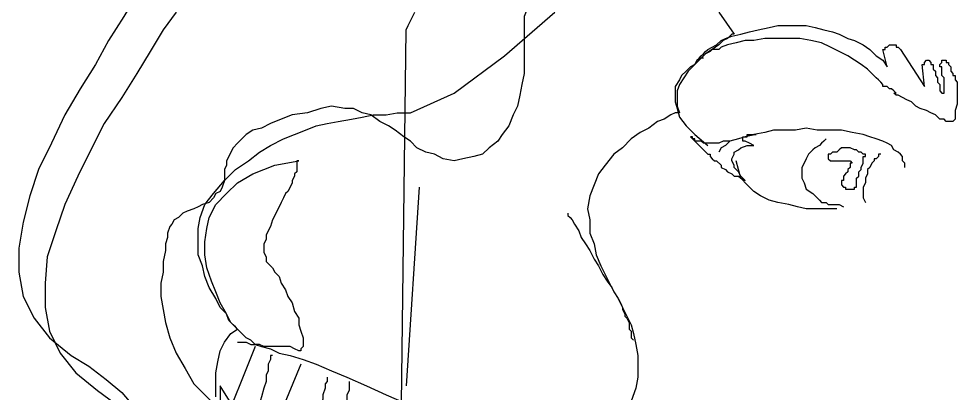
# Model space of a CAD drawing. Extents: x 137.56 to 138.39, y 55.88 to 57.64.
# Drawn here: x 137.932 to 138.0952, y 57.4646 to 57.5298 of the extents above; entities that cross this region are included whole.
import ezdxf

# ---------------------------------------------------------------- set-up
doc = ezdxf.new("R2010")
doc.units = 0
doc.layers.get('0').update_dxf_attribs({"linetype": 'CONTINUOUS'})

msp = doc.modelspace()

# ---------------------------------------------------------------- linework, layer by layer
at = {"linetype": 'CONTINUOUS'}
for points in [[(138.03816, 57.54541), (138.03702, 57.54504), (138.03626, 57.54465), (138.03512, 57.5439), (138.03359, 57.54314), (138.03207, 57.54237), (138.03055, 57.54124), (138.02865, 57.5401), (138.02712, 57.53894), (138.0256, 57.53781), (138.02408, 57.53628), (138.02293, 57.53477), (138.02142, 57.53324), (138.02065, 57.5321), (138.01989, 57.5302), (138.01989, 57.52867), (138.01989, 57.52716)], [(137.95483, 57.53704), (137.95255, 57.534), (137.95026, 57.5302), (137.94759, 57.52601), (137.94532, 57.52183), (137.94265, 57.51764), (137.93999, 57.51307), (137.93771, 57.50813), (137.93542, 57.50356), (137.93391, 57.49899), (137.93275, 57.49442), (137.93199, 57.48986), (137.93199, 57.48568), (137.93275, 57.48149), (137.93466, 57.47768), (137.93732, 57.47427), (137.94113, 57.47121)], [(137.95939, 57.53096), (137.95712, 57.52791), (137.95483, 57.5241), (137.95255, 57.5203), (137.94989, 57.51612), (137.94683, 57.51156), (137.94455, 57.50699), (137.94228, 57.50242), (137.93999, 57.49748), (137.93846, 57.49291), (137.93695, 57.48835), (137.93656, 57.48378), (137.93656, 57.47958), (137.93732, 57.47541), (137.93922, 57.4716), (137.94189, 57.46817), (137.94569, 57.46513)], [(137.96624, 57.464), (137.96624, 57.46627), (137.96624, 57.46817), (137.96663, 57.47008), (137.967, 57.47198), (137.96776, 57.47351), (137.9689, 57.47502), (137.97004, 57.47578), (137.96967, 57.47617), (137.96929, 57.47655), (137.96853, 57.47731), (137.96814, 57.47845), (137.967, 57.47958), (137.96624, 57.48111), (137.9651, 57.48301), (137.96434, 57.48492), (137.96396, 57.48682), (137.9632, 57.48872), (137.9632, 57.49101), (137.9632, 57.49329), (137.96357, 57.49519), (137.96434, 57.49748), (137.96586, 57.49938), (137.96776, 57.50166), (137.96967, 57.50356), (137.97196, 57.50509), (137.97386, 57.5066), (137.97576, 57.50775), (137.97804, 57.50889), (137.97994, 57.50965), (137.98184, 57.51042), (137.98374, 57.51117), (137.98564, 57.51156), (137.98755, 57.51193), (137.98984, 57.51232), (137.99174, 57.51269), (137.99364, 57.51307), (137.99592, 57.51307), (137.99782, 57.51346), (138.00011, 57.51346), (138.00772, 57.51689), (138.01646, 57.52336), (138.02522, 57.53096)], [(137.99858, 57.46284), (137.99935, 57.52791), (137.99972, 57.52867), (138.00087, 57.53096)], [(138.05376, 57.53096), (138.05643, 57.52716), (138.05643, 57.52716), (138.05604, 57.52716), (138.05528, 57.5264), (138.05451, 57.52601), (138.05376, 57.52526), (138.05261, 57.52449), (138.05147, 57.52373), (138.05033, 57.52259), (138.04957, 57.52183), (138.04843, 57.52069), (138.04767, 57.51954), (138.04691, 57.5184), (138.04653, 57.51726), (138.04653, 57.51612), (138.04653, 57.5146), (138.04691, 57.51346), (138.04691, 57.51346), (138.04614, 57.51346), (138.04539, 57.51307), (138.04424, 57.51232), (138.0431, 57.51193), (138.04159, 57.51079), (138.04006, 57.51003), (138.03853, 57.50889), (138.03702, 57.50736), (138.03549, 57.50622), (138.03397, 57.50432), (138.03283, 57.5028), (138.03207, 57.50089), (138.0313, 57.49899), (138.03093, 57.49672), (138.0313, 57.49481), (138.0313, 57.49252), (138.03207, 57.49062), (138.03245, 57.48872), (138.03322, 57.48682), (138.03397, 57.48531), (138.03473, 57.48378), (138.03549, 57.48225), (138.03626, 57.48111), (138.03702, 57.47958), (138.03777, 57.47807), (138.03853, 57.47655), (138.03892, 57.47502), (138.0393, 57.47312), (138.03967, 57.47121), (138.03967, 57.4697), (138.03967, 57.46741), (138.0393, 57.46551), (138.03853, 57.46323)], [(138.08534, 57.52449), (138.08952, 57.51802), (138.08915, 57.52183), (138.08915, 57.52183), (138.08915, 57.52183), (138.08952, 57.52183), (138.08952, 57.5222), (138.08952, 57.5222), (138.08952, 57.5222), (138.08991, 57.52259), (138.08991, 57.52259), (138.08991, 57.52259), (138.08991, 57.52259), (138.09029, 57.52259), (138.09029, 57.52259), (138.09066, 57.5222), (138.09066, 57.52183), (138.09105, 57.52183), (138.09105, 57.52144), (138.09105, 57.52106), (138.09142, 57.52069), (138.09142, 57.5203), (138.09142, 57.51993), (138.09181, 57.51954), (138.09181, 57.51916), (138.09181, 57.51879), (138.09219, 57.5184), (138.09219, 57.51802), (138.09219, 57.51764), (138.09219, 57.51764), (138.09219, 57.51726), (138.09219, 57.51726), (138.09219, 57.51726), (138.09256, 57.51689), (138.09295, 57.51689), (138.09295, 57.51689), (138.09295, 57.51689), (138.09295, 57.51726), (138.09295, 57.51764), (138.09295, 57.51764), (138.09295, 57.51802), (138.09295, 57.5184), (138.09295, 57.51879), (138.09295, 57.51916), (138.09295, 57.51954), (138.09256, 57.51993), (138.09256, 57.5203), (138.09256, 57.52069), (138.09256, 57.52106), (138.09256, 57.52106), (138.09256, 57.52144), (138.09219, 57.52144), (138.09219, 57.52183), (138.09219, 57.52183), (138.09219, 57.52183), (138.09256, 57.5222), (138.09256, 57.5222), (138.09256, 57.52259), (138.09295, 57.52259), (138.09295, 57.52259), (138.09295, 57.52259), (138.09295, 57.52259), (138.09333, 57.52259), (138.09333, 57.5222), (138.09372, 57.5222), (138.09372, 57.52183), (138.09409, 57.52144), (138.09409, 57.52106), (138.09409, 57.52069), (138.09448, 57.5203), (138.09448, 57.51993), (138.09485, 57.51993), (138.09485, 57.51954), (138.09485, 57.51916), (138.09523, 57.51879), (138.09523, 57.5184), (138.09523, 57.51802), (138.09523, 57.51764), (138.09523, 57.51689), (138.09523, 57.51573), (138.09523, 57.51497), (138.09485, 57.51383), (138.09485, 57.51232), (138.09448, 57.51193), (138.09409, 57.51193), (138.09372, 57.51193), (138.09333, 57.51193), (138.09295, 57.51232), (138.09219, 57.51232), (138.09142, 57.51307), (138.09066, 57.51346), (138.08991, 57.51383), (138.08876, 57.51422), (138.08801, 57.5146), (138.08725, 57.51536), (138.08648, 57.51573), (138.08572, 57.51612), (138.08496, 57.5165), (138.08458, 57.5165), (138.08419, 57.51689), (138.08419, 57.51689), (138.08419, 57.51689), (138.08458, 57.51689), (138.08458, 57.51689), (138.08419, 57.51726), (138.08419, 57.51726), (138.08419, 57.51726), (138.08382, 57.51764), (138.08344, 57.51764), (138.08305, 57.51802), (138.08229, 57.51802), (138.08229, 57.5184), (138.08192, 57.51879), (138.08154, 57.51916), (138.08115, 57.51954), (138.08039, 57.5203), (138.07964, 57.52106), (138.07849, 57.52183), (138.07735, 57.52259), (138.07621, 57.52336), (138.07468, 57.5241), (138.07317, 57.52487), (138.07164, 57.52563), (138.06974, 57.52601), (138.06784, 57.5264), (138.06594, 57.5264), (138.06365, 57.5264), (138.06174, 57.5264), (138.05984, 57.52601), (138.05833, 57.52601), (138.0568, 57.52563), (138.05528, 57.52526), (138.05414, 57.52487), (138.05376, 57.52449), (138.05261, 57.52449), (138.05224, 57.5241), (138.05147, 57.52373), (138.0511, 57.52336), (138.05071, 57.52297), (138.05033, 57.52297), (138.05033, 57.52259), (138.04996, 57.52259), (138.04996, 57.52259), (138.04996, 57.52259), (138.04996, 57.52259), (138.05033, 57.52297), (138.05033, 57.52297), (138.05071, 57.52336), (138.0511, 57.52373), (138.05147, 57.5241), (138.05186, 57.52449), (138.05261, 57.52487), (138.05337, 57.52526), (138.05414, 57.52601), (138.0549, 57.5264), (138.05604, 57.52677), (138.05757, 57.52716), (138.05908, 57.52753), (138.06061, 57.52791), (138.06251, 57.5283), (138.06404, 57.52867), (138.06594, 57.52867), (138.06745, 57.52867), (138.06898, 57.52867), (138.0705, 57.5283), (138.07202, 57.52791), (138.07354, 57.52753), (138.07468, 57.52716), (138.07621, 57.5264), (138.07735, 57.52601), (138.07888, 57.52526), (138.08001, 57.52449), (138.08115, 57.52336), (138.08229, 57.52259), (138.08305, 57.52144), (138.08229, 57.52449), (138.08229, 57.52449), (138.08268, 57.52449), (138.08268, 57.52449), (138.08268, 57.52487), (138.08305, 57.52487), (138.08305, 57.52487), (138.08305, 57.52487), (138.08344, 57.52526), (138.08382, 57.52526), (138.08382, 57.52526), (138.08419, 57.52526), (138.08458, 57.52526), (138.08458, 57.52487), (138.08496, 57.52487), (138.08534, 57.52449)], [(138.01989, 57.52716), (138.01989, 57.52563), (138.01989, 57.52373), (138.01989, 57.5222), (138.01989, 57.5203), (138.01952, 57.5184), (138.01913, 57.5165), (138.01875, 57.5146), (138.01799, 57.51307), (138.01723, 57.51117), (138.01609, 57.50965), (138.01532, 57.50852), (138.01381, 57.50736), (138.01266, 57.50622), (138.01115, 57.50585), (138.00924, 57.50546), (138.00772, 57.50509)], [(138.0511, 57.52297), (138.0511, 57.52297), (138.05071, 57.52297), (138.04996, 57.52259), (138.04957, 57.52183), (138.04881, 57.52144), (138.04806, 57.52069), (138.04729, 57.51993), (138.04691, 57.51916), (138.04614, 57.51802), (138.04614, 57.51689), (138.04614, 57.51536), (138.04653, 57.51422), (138.04691, 57.51269), (138.04806, 57.51117), (138.04957, 57.50965), (138.05186, 57.50775)], [(137.98223, 57.51346), (137.97956, 57.51307), (137.97766, 57.51232), (137.97576, 57.51156), (137.97423, 57.51079), (137.97271, 57.51042), (137.97157, 57.50965), (137.9708, 57.50889), (137.97004, 57.50813), (137.96929, 57.50736), (137.9689, 57.5066), (137.96853, 57.50585), (137.96814, 57.50509), (137.96814, 57.50432), (137.96776, 57.50356), (137.96776, 57.50242), (137.96776, 57.50166)], [(138.00772, 57.50509), (138.00581, 57.50546), (138.00429, 57.50622), (138.00278, 57.5066), (138.00125, 57.50736), (138.00011, 57.50852), (137.99897, 57.50926), (137.99744, 57.51042), (137.99631, 57.51117), (137.99478, 57.51193), (137.99325, 57.51307), (137.99174, 57.51346), (137.99021, 57.51422), (137.9887, 57.51422), (137.98641, 57.5146), (137.98451, 57.51422), (137.98223, 57.51346)], [(138.07888, 57.50965), (138.07697, 57.51003), (138.07507, 57.51042), (138.07317, 57.51042), (138.07088, 57.51042), (138.06898, 57.51079), (138.06708, 57.51042), (138.06517, 57.51042), (138.06327, 57.51042), (138.06174, 57.51003), (138.05984, 57.50965), (138.05833, 57.50926), (138.05718, 57.50889), (138.05567, 57.50852), (138.0549, 57.50775), (138.05414, 57.50736), (138.05376, 57.5066)], [(138.05984, 57.50775), (138.05908, 57.50813), (138.05833, 57.50852), (138.05794, 57.50852), (138.05794, 57.50889), (138.05794, 57.50889), (138.05794, 57.50926), (138.05794, 57.50926), (138.05833, 57.50926), (138.0587, 57.50926), (138.0587, 57.50965), (138.05908, 57.50965), (138.05947, 57.50965), (138.05984, 57.50965), (138.05984, 57.50965), (138.06023, 57.50965), (138.06023, 57.50965), (138.05833, 57.50926), (138.05718, 57.50889), (138.05567, 57.50852), (138.05451, 57.50852), (138.05376, 57.50813), (138.05261, 57.50813), (138.05186, 57.50813), (138.0511, 57.50813), (138.05071, 57.50852), (138.04996, 57.50852), (138.04957, 57.50852), (138.04957, 57.50889), (138.0492, 57.50889), (138.0492, 57.50926), (138.04881, 57.50926), (138.05186, 57.50622), (138.05186, 57.50622), (138.05224, 57.50622), (138.05224, 57.50585), (138.05261, 57.50546), (138.053, 57.50509), (138.05337, 57.50509), (138.05414, 57.50432), (138.05414, 57.50395), (138.0549, 57.50356), (138.05528, 57.50318), (138.05604, 57.5028), (138.05643, 57.50242), (138.05718, 57.50242), (138.05757, 57.50205), (138.05833, 57.50166), (138.05794, 57.50205), (138.05794, 57.50205), (138.05757, 57.50242), (138.05757, 57.50242), (138.05718, 57.50318), (138.0568, 57.50356), (138.05643, 57.50395), (138.05643, 57.50432), (138.05604, 57.50509), (138.05604, 57.50546), (138.05643, 57.50622), (138.05643, 57.5066), (138.05718, 57.50699), (138.05757, 57.50736), (138.0587, 57.50775), (138.05984, 57.50775)], [(138.07241, 57.50889), (138.07241, 57.50889), (138.07202, 57.50852), (138.07164, 57.50813), (138.07127, 57.50775), (138.0705, 57.50736), (138.07012, 57.50699), (138.06935, 57.50622), (138.06898, 57.50546), (138.0686, 57.5047), (138.06821, 57.50395), (138.06821, 57.50318), (138.06821, 57.50205), (138.0686, 57.50128), (138.06898, 57.50014), (138.07012, 57.49938), (138.07127, 57.49823)], [(138.08611, 57.50395), (138.08611, 57.50395), (138.08611, 57.50432), (138.08611, 57.50432), (138.08611, 57.5047), (138.08572, 57.50509), (138.08572, 57.50546), (138.08572, 57.50585), (138.08534, 57.50622), (138.08496, 57.5066), (138.08419, 57.50699), (138.08382, 57.50775), (138.08305, 57.50813), (138.08229, 57.50852), (138.08115, 57.50889), (138.08001, 57.50926), (138.07888, 57.50965)], [(138.07431, 57.5066), (138.07431, 57.5066), (138.07431, 57.5066), (138.07392, 57.5066), (138.07392, 57.5066), (138.07354, 57.5066), (138.07354, 57.5066), (138.07317, 57.50622), (138.07317, 57.50622), (138.07317, 57.50622), (138.07278, 57.50622), (138.07278, 57.50622), (138.07278, 57.50585), (138.07278, 57.50585), (138.07278, 57.50546), (138.07278, 57.50546), (138.07317, 57.50509), (138.07317, 57.50509), (138.07354, 57.50509), (138.07392, 57.50509), (138.07431, 57.50509), (138.07468, 57.50509), (138.07507, 57.50509), (138.07507, 57.50509), (138.07545, 57.50509), (138.07582, 57.50509), (138.07582, 57.50509), (138.07621, 57.50509), (138.07621, 57.50509), (138.07658, 57.50509), (138.07658, 57.50509), (138.07658, 57.50509), (138.07697, 57.5047), (138.07658, 57.5047), (138.07658, 57.50432), (138.07658, 57.50395), (138.07658, 57.50395), (138.07621, 57.50356), (138.07621, 57.50318), (138.07582, 57.5028), (138.07582, 57.5028), (138.07545, 57.50242), (138.07545, 57.50205), (138.07545, 57.50166), (138.07507, 57.50166), (138.07507, 57.50128), (138.07507, 57.50089), (138.07507, 57.50089), (138.07545, 57.50052), (138.07545, 57.50052), (138.07582, 57.50052), (138.07582, 57.50014), (138.07582, 57.50014), (138.07621, 57.50014), (138.07658, 57.50014), (138.07658, 57.50014), (138.07697, 57.50014), (138.07697, 57.50014), (138.07697, 57.50014), (138.07735, 57.50014), (138.07735, 57.50014), (138.07735, 57.50014), (138.07735, 57.50052), (138.07772, 57.50052), (138.07772, 57.50052), (138.07772, 57.50089), (138.07772, 57.50166), (138.07772, 57.50205), (138.07811, 57.50242), (138.07811, 57.5028), (138.07811, 57.50318), (138.07849, 57.50356), (138.07849, 57.50395), (138.07888, 57.5047), (138.07888, 57.50509), (138.07888, 57.50509), (138.07888, 57.50546), (138.07888, 57.50585), (138.07925, 57.50585), (138.07925, 57.50622), (138.07925, 57.50622), (138.07925, 57.50622), (138.07888, 57.50622), (138.07888, 57.50622), (138.07888, 57.50622), (138.07849, 57.5066), (138.07811, 57.5066), (138.07772, 57.50699), (138.07735, 57.50699), (138.07735, 57.50699), (138.07658, 57.50736), (138.07621, 57.50736), (138.07582, 57.50736), (138.07545, 57.50736), (138.07507, 57.50736), (138.07468, 57.50699), (138.07431, 57.5066)], [(138.08192, 57.50622), (138.08154, 57.50622), (138.08154, 57.50585), (138.08154, 57.50585), (138.08115, 57.50546), (138.08078, 57.50546), (138.08078, 57.50509), (138.08039, 57.5047), (138.08001, 57.50395), (138.07964, 57.50356), (138.07964, 57.5028), (138.07925, 57.50205), (138.07925, 57.50128), (138.07888, 57.50052), (138.07888, 57.49976), (138.07888, 57.49862), (138.07925, 57.49785)], [(137.9807, 57.50509), (137.98033, 57.50509), (137.98033, 57.50509), (137.98033, 57.50509), (137.98033, 57.5047), (137.98033, 57.50432), (137.98033, 57.50432), (137.98033, 57.50356), (137.98033, 57.50318), (137.97994, 57.5028), (137.97994, 57.50242), (137.97956, 57.50166), (137.97956, 57.50128), (137.97918, 57.50052), (137.9788, 57.49976), (137.97841, 57.49938), (137.97804, 57.49862), (137.97766, 57.49785), (137.97727, 57.49709), (137.9769, 57.49633), (137.97651, 57.49558), (137.97614, 57.49481), (137.97576, 57.49368), (137.97537, 57.49291), (137.975, 57.49215), (137.975, 57.49138), (137.97461, 57.49062), (137.97461, 57.48986), (137.97461, 57.48911), (137.975, 57.48835), (137.975, 57.48758), (137.97537, 57.48721), (137.97614, 57.48644), (137.97651, 57.48568), (137.97727, 57.48492), (137.97766, 57.48378), (137.97841, 57.48264), (137.9788, 57.48149), (137.97956, 57.48035), (137.97994, 57.47884), (137.9807, 57.47768), (137.9807, 57.47655), (137.98108, 57.47541), (137.98147, 57.47427), (137.98147, 57.47351), (137.98147, 57.47274), (137.98108, 57.47237), (137.98108, 57.47198), (137.9807, 57.47198), (137.97994, 57.47237), (137.97918, 57.47274), (137.9788, 57.47274), (137.97804, 57.47274), (137.97766, 57.47274), (137.9769, 57.47274), (137.97651, 57.47274), (137.97576, 57.47274), (137.975, 57.47274), (137.97461, 57.47274), (137.97386, 57.47312), (137.9731, 57.47312), (137.97233, 57.47388), (137.97157, 57.47427), (137.9708, 57.47502), (137.97004, 57.47578), (137.9689, 57.47692), (137.96814, 57.47845), (137.967, 57.48035), (137.96624, 57.48225), (137.96549, 57.48415), (137.96472, 57.48644), (137.96434, 57.48872), (137.96434, 57.49101), (137.96472, 57.49329), (137.9651, 57.49519), (137.96624, 57.49748), (137.96814, 57.49938), (137.97004, 57.50128), (137.97271, 57.5028), (137.97651, 57.50432), (137.9807, 57.50509)], [(138.07431, 57.49672), (138.07431, 57.49672), (138.07354, 57.49672), (138.07278, 57.49672), (138.07164, 57.49672), (138.0705, 57.49672), (138.06898, 57.49672), (138.06745, 57.49709), (138.06594, 57.49748), (138.06404, 57.49785), (138.06251, 57.49823), (138.06098, 57.49899), (138.05984, 57.49976), (138.0587, 57.50089), (138.05757, 57.50205), (138.05718, 57.50356), (138.0568, 57.50509)], [(137.96776, 57.50166), (137.96739, 57.50052), (137.967, 57.49976), (137.96624, 57.49938), (137.96586, 57.49862), (137.9651, 57.49785), (137.96396, 57.49748), (137.9632, 57.49709), (137.96243, 57.49672), (137.9613, 57.49633), (137.96053, 57.49595), (137.95977, 57.49519), (137.95902, 57.49481), (137.95863, 57.49405), (137.95826, 57.49368), (137.95787, 57.49252), (137.95787, 57.49176)], [(138.00162, 57.50052), (137.99935, 57.4659)], [(138.07127, 57.49823), (138.07127, 57.49823), (138.07164, 57.49785), (138.07164, 57.49785), (138.07164, 57.49785), (138.07202, 57.49785), (138.07241, 57.49785), (138.07241, 57.49785), (138.07278, 57.49748), (138.07317, 57.49748), (138.07354, 57.49748), (138.07392, 57.49748), (138.07431, 57.49748), (138.07468, 57.49748), (138.07545, 57.49709)], [(138.0275, 57.49595), (138.0275, 57.49558), (138.02789, 57.49519), (138.02826, 57.49481), (138.02865, 57.49405), (138.0294, 57.49291), (138.02979, 57.49176), (138.03055, 57.49062), (138.0313, 57.48948), (138.03207, 57.48796), (138.03283, 57.48682), (138.03359, 57.48531), (138.03436, 57.48415), (138.03512, 57.48301), (138.03549, 57.48225), (138.03626, 57.48111), (138.03663, 57.48035)], [(137.95787, 57.49176), (137.95749, 57.49062), (137.95749, 57.48948), (137.95712, 57.48758), (137.95712, 57.48568), (137.95673, 57.48378), (137.95673, 57.48149), (137.95712, 57.47921), (137.95749, 57.47692), (137.95826, 57.47427), (137.95939, 57.4716), (137.96092, 57.46894), (137.96243, 57.46627), (137.9651, 57.46361), (137.96814, 57.46094), (137.97157, 57.4579), (137.97614, 57.45524)], [(138.03663, 57.48035), (138.03702, 57.47958), (138.03702, 57.47921), (138.0374, 57.47845), (138.0374, 57.47807), (138.03777, 57.47768), (138.03816, 57.47692), (138.03816, 57.47655), (138.03816, 57.47617), (138.03816, 57.47578), (138.03853, 57.47541), (138.03853, 57.47502), (138.03853, 57.47464), (138.03853, 57.47427), (138.03853, 57.47427), (138.03853, 57.47427), (138.03892, 57.47388)], [(137.9731, 57.47274), (137.967, 57.45753)], [(137.97004, 57.47351), (137.97004, 57.47351), (137.97043, 57.47351), (137.9708, 57.47351), (137.97157, 57.47351), (137.97233, 57.47312), (137.9731, 57.47312), (137.97423, 57.47274), (137.97576, 57.47237), (137.97727, 57.4716), (137.97918, 57.47121), (137.98147, 57.47047), (137.98374, 57.4697), (137.98641, 57.46855), (137.98907, 57.46741), (137.9925, 57.4659)], [(137.94113, 57.47121), (137.94418, 57.46931), (137.94722, 57.46704), (137.94989, 57.46475), (137.95216, 57.46209), (137.95445, 57.4598), (137.95635, 57.45714), (137.95787, 57.4541), (137.95939, 57.45106), (137.96016, 57.44763), (137.96092, 57.4442), (137.96092, 57.4404), (137.96092, 57.43622), (137.96016, 57.43165), (137.95902, 57.42708), (137.95749, 57.42175), (137.9552, 57.41605)], [(137.97614, 57.47121), (137.97576, 57.47121), (137.97576, 57.47084), (137.97576, 57.47047), (137.97537, 57.4697), (137.97537, 57.46855), (137.975, 57.4678), (137.975, 57.46665), (137.97461, 57.46551), (137.97423, 57.464), (137.97386, 57.46284), (137.97347, 57.46171), (137.9731, 57.46057), (137.97271, 57.45943), (137.97233, 57.45828), (137.97196, 57.45714), (137.97157, 57.456)], [(137.98108, 57.4697), (137.97004, 57.44306)], [(137.98564, 57.46741), (137.98564, 57.46741), (137.98564, 57.46704), (137.98564, 57.46665), (137.98527, 57.46627), (137.98527, 57.46551), (137.98488, 57.46437), (137.98488, 57.46361), (137.98451, 57.46284), (137.98413, 57.46171), (137.98337, 57.46057), (137.98298, 57.45943), (137.9826, 57.45828), (137.98184, 57.45714), (137.98108, 57.456), (137.9807, 57.45486), (137.97956, 57.45371)], [(137.98945, 57.46665), (137.98945, 57.46665), (137.98945, 57.46627), (137.98945, 57.4659), (137.98945, 57.46513), (137.98907, 57.46437), (137.98907, 57.46323), (137.98907, 57.46209), (137.9887, 57.46094), (137.98831, 57.4598), (137.98755, 57.45828), (137.98717, 57.45676), (137.98641, 57.45524), (137.98564, 57.45371), (137.98488, 57.45181), (137.98374, 57.45029), (137.9826, 57.44877)], [(137.94569, 57.46513), (137.94875, 57.46284), (137.95179, 57.46094), (137.95445, 57.45867), (137.95673, 57.456), (137.95902, 57.45371), (137.96092, 57.45106), (137.96243, 57.448), (137.96396, 57.44496), (137.96472, 57.44153), (137.96549, 57.43812), (137.96549, 57.43432), (137.9651, 57.43012), (137.96472, 57.42556), (137.96357, 57.42099), (137.96206, 57.41566), (137.96016, 57.40995)], [(137.967, 57.4659), (137.967, 57.46551), (137.967, 57.46475), (137.967, 57.46323)], [(137.97157, 57.45867), (137.967, 57.4659)], [(137.9925, 57.4659), (137.99592, 57.46437), (137.99935, 57.46284), (138.00278, 57.46133), (138.00619, 57.4598), (138.00924, 57.4579), (138.01266, 57.456), (138.01609, 57.4541), (138.01913, 57.45257), (138.02218, 57.45067), (138.02522, 57.44916), (138.02826, 57.44726), (138.03093, 57.44573), (138.03322, 57.4442), (138.03587, 57.44269), (138.03816, 57.44153), (138.04006, 57.44002)]]:
    msp.add_lwpolyline(points, dxfattribs=at)

doc.saveas('drawing.dxf')
